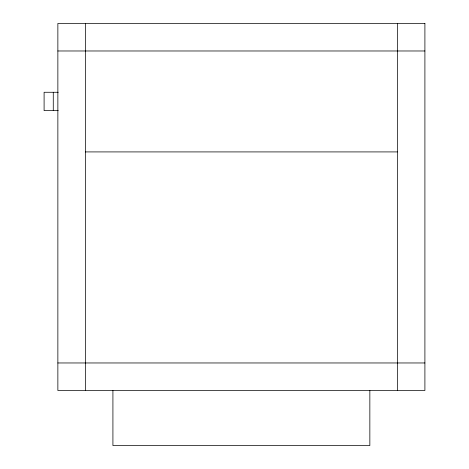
<?xml version="1.0" encoding="UTF-8"?>
<svg xmlns="http://www.w3.org/2000/svg" width="469" height="469" viewBox="0 0 469 469"><rect width="100%" height="100%" fill="white"/><g stroke="black" fill="none" stroke-linecap="round" stroke-linejoin="round"><path stroke-width="0.7" d="M57.863 50.98L424.902 50.98M58.215 92.27L44.098 92.27L44.098 110.625L58.215 110.625M85.387 151.915L397.378 151.915M57.863 362.965L424.902 362.965M397.378 23.45L397.378 390.495M369.848 390.495L369.848 445.55L112.918 445.55L112.918 390.495M85.387 23.45L85.387 390.495M53.273 92.27L53.273 110.625M424.902 23.45L57.863 23.45L57.863 390.495L424.902 390.495L424.902 23.45"/></g></svg>
